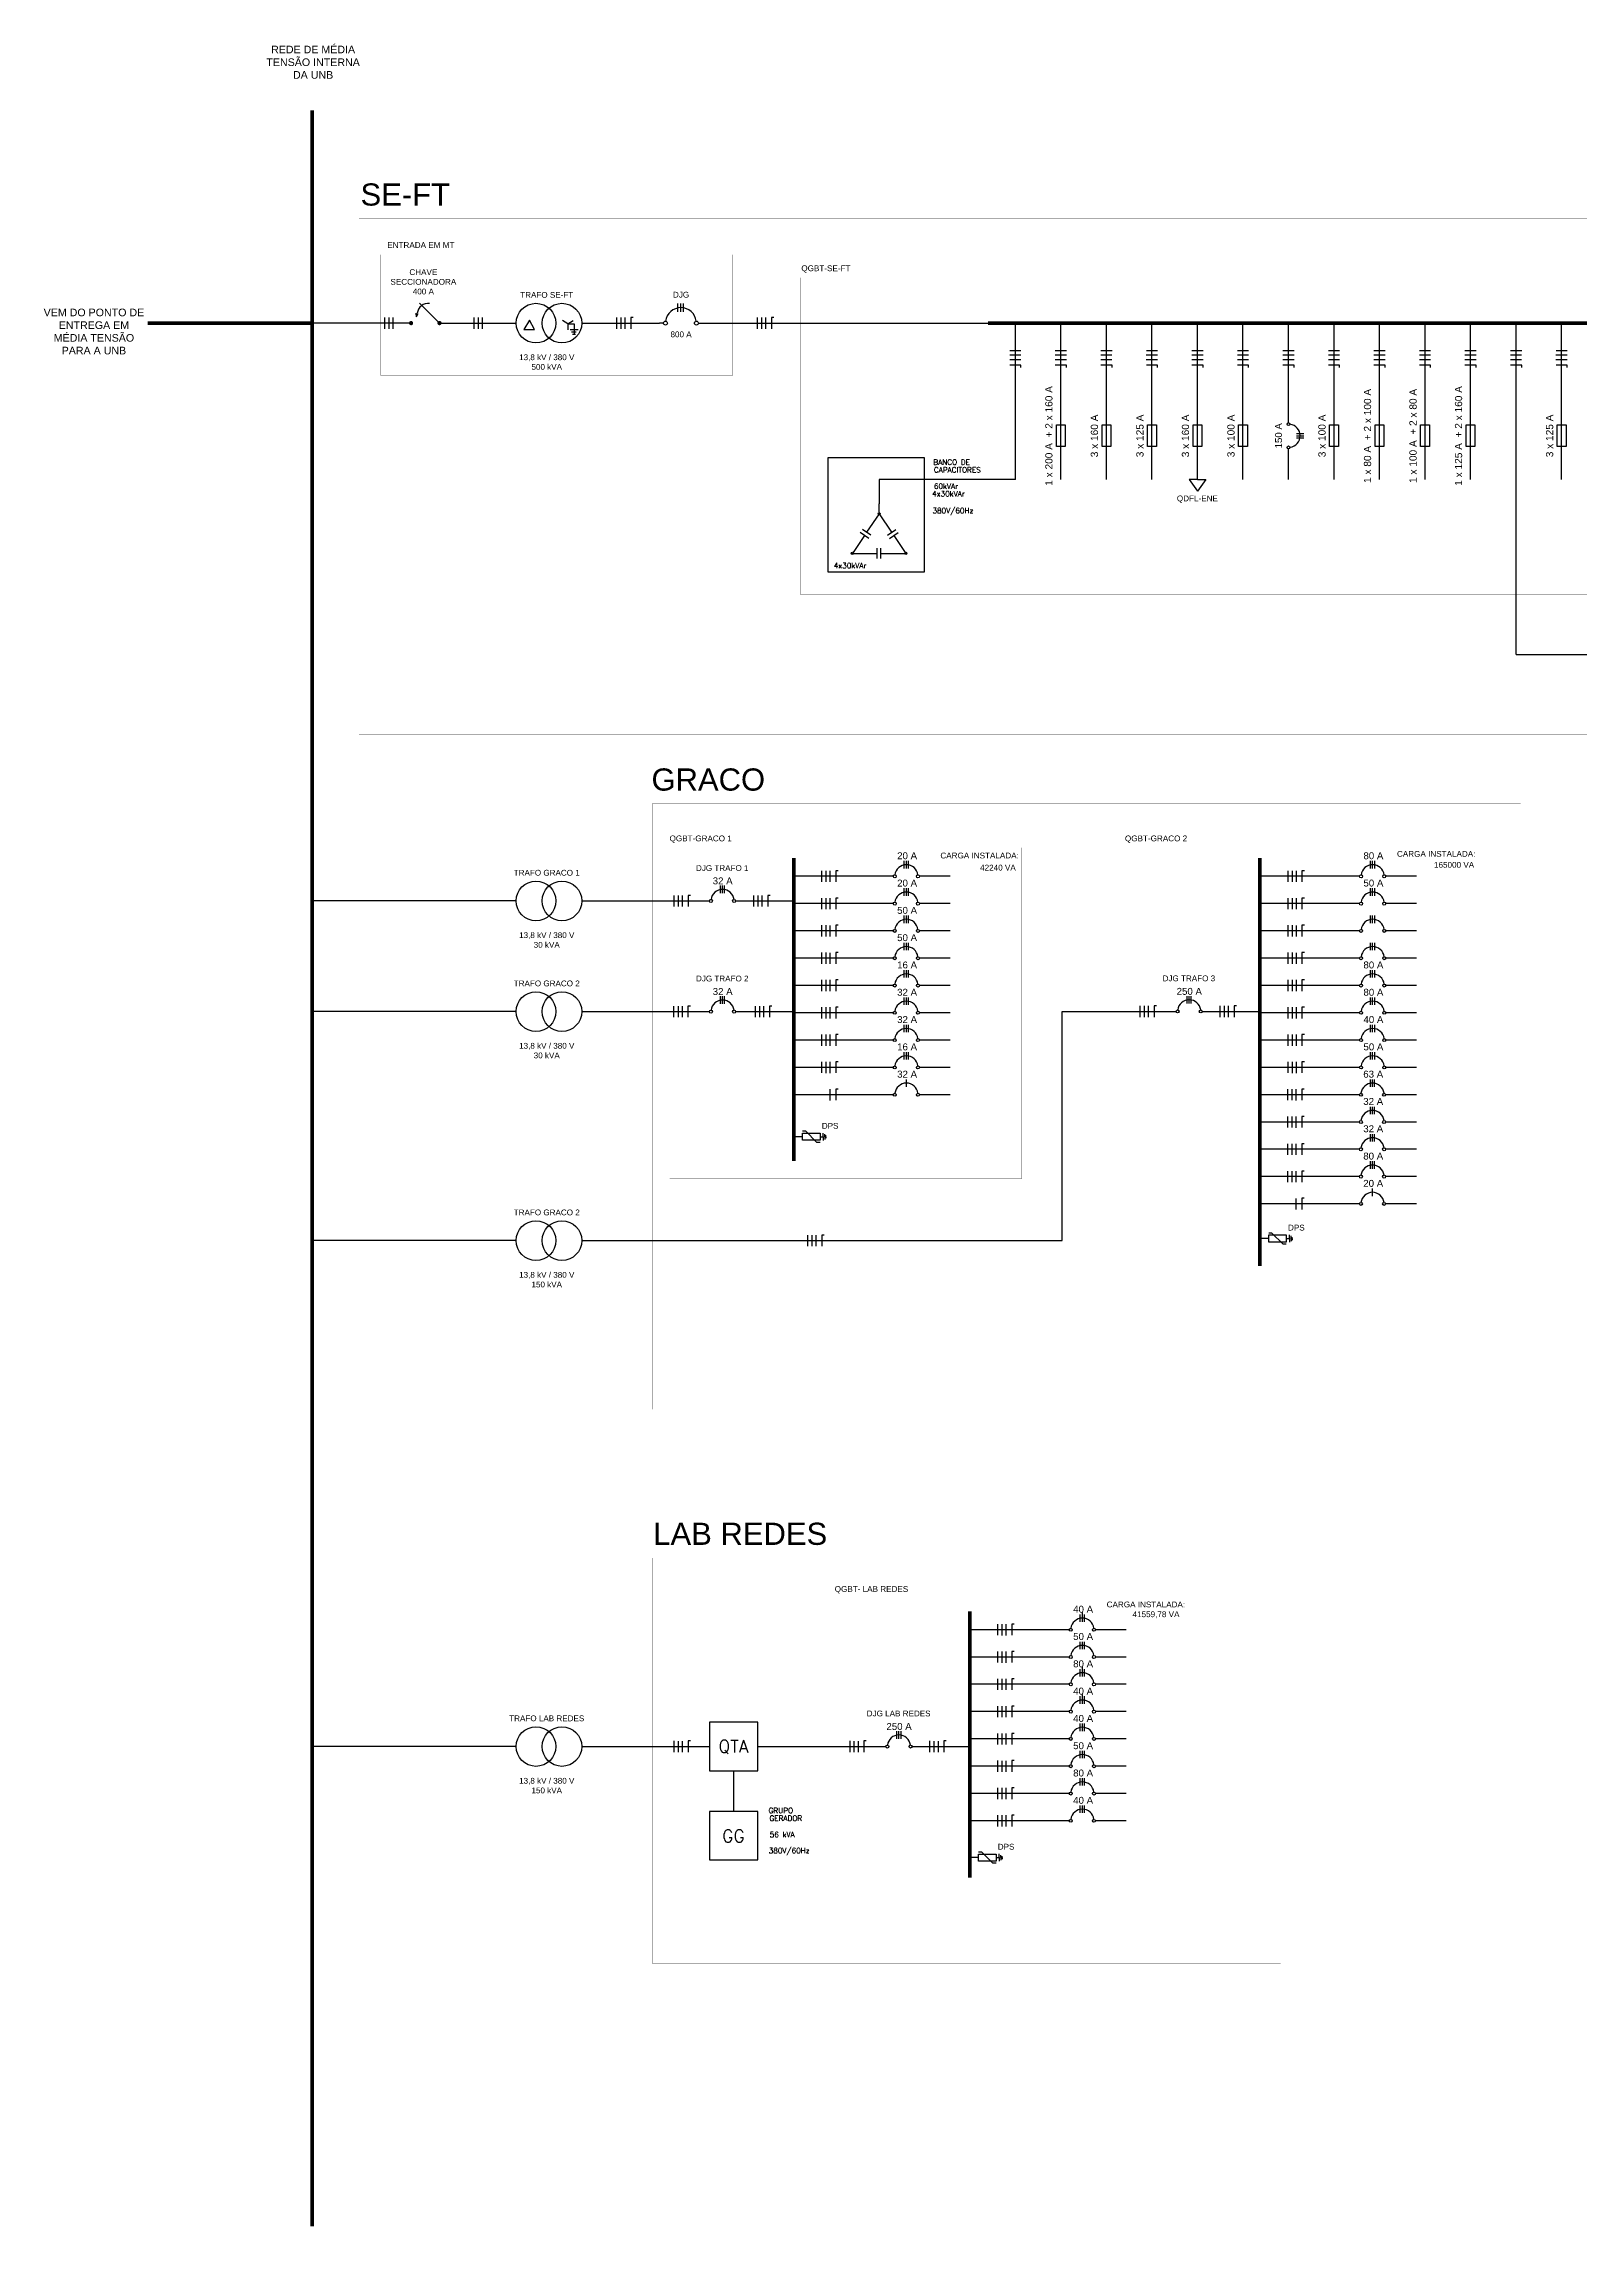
# Model space of a CAD drawing. Header units: millimetres. Extents: x 700 to 1841, y 279 to 936.
# Drawn here: x 699.8 to 1037.2, y 455.6 to 935.7 of the extents above; entities that cross this region are included whole.
import ezdxf
from ezdxf.enums import TextEntityAlignment as Align

# ---------------------------------------------------------------- set-up
doc = ezdxf.new("R2010")
doc.units = ezdxf.units.MM
doc.linetypes.add('ACAD_ISO03W100', pattern=[30, 12, -18])
for name, color, linetype in [('A-01', 1, 'Continuous'), ('A-03', 3, 'Continuous'), ('ARA_DISPOSITIVOS', 5, 'Continuous'), ('ARA_LEGENDA', 7, 'Continuous'), ('EQUIPAMENTOS', 4, 'Continuous'), ('GSP_Arq_TEXTO', 7, 'Continuous'), ('GSP_URB_TEXTO GERAL', 7, 'Continuous'), ('IE_TEXTO', 2, 'Continuous'), ('S16', 2, 'Continuous'), ('SIMBOLO', 3, 'Continuous'), ('TEXTO', 1, 'Continuous'), ('TXT', 2, 'Continuous'), ('UNIFILAR', 3, 'Continuous'), ('VAI AO CTA', 7, 'Continuous')]:
    doc.layers.add(name, color=color, linetype=linetype)
doc.layers.add('BARRAMENTO', color=1, linetype='Continuous', lineweight=30)
doc.styles.add('ARA GERAL', font='arial.ttf', dxfattribs={"height": 10.1686})
doc.styles.add('ARA_TITULO_1', font='arial.ttf', dxfattribs={"height": 4})
doc.styles.add('ARIAL', font='arial.ttf')
doc.styles.add('ROMANS', font='arial.ttf')
doc.styles.add('S16', font='SIMPLEX.SHX', dxfattribs={"height": 0.16})

# ---------------------------------------------------------------- blocks, each defined once
blk = doc.blocks.new('DISJ-TRIP')
at = {"layer": 'A-01', "color": 2}
for p, q in [((0.705, -0.746), (0.985, -0.746)), ((0.705, -0.855), (0.985, -0.855)), ((0.705, -0.947), (0.985, -0.947))]:
    blk.add_line(p, q, dxfattribs=at)
at = {"layer": 'UNIFILAR'}
for p, q in [((0.32, -0.262), (0.32, -0.13)), ((0.32, -1.447), (0.32, -1.53))]:
    blk.add_line(p, q, dxfattribs=at)
for centre in [(0.32, -0.33), (0.32, -1.38)]:
    blk.add_circle(centre, 0.0673, dxfattribs=at)
blk.add_arc((0.32, -0.855), 0.525, 277.34976, 82.65024, dxfattribs=at)
at = {"layer": 'TXT', "style": 'ROMANS', "flags": 4}
blk.add_attdef('AMPS', text='', height=0.252, dxfattribs=at).set_placement((1.068, -0.855), align=Align.MIDDLE_LEFT)
blk = doc.blocks.new('*U11')
at = {"layer": 'ARA_DISPOSITIVOS'}
blk.add_line((-25.3, 0), (25.4, 0), dxfattribs=at)
blk.add_lwpolyline([(15.4, 6.2), (15.4, -6.2), (-15.3, -6.2), (-15.3, 6.2)], close=True, dxfattribs=at)
at = {"style": 'ARA GERAL'}
blk.add_attdef('12A', text='', height=10.2, dxfattribs=at).set_placement((-0.2, 17.9), align=Align.TOP_CENTER)
blk = doc.blocks.new('DISJ TRIF')
at = {"layer": 'A-03', "color": 2}
for p, q in [((0.217, 0.418), (0.421, 0.418)), ((0.217, 0.36), (0.421, 0.36)), ((0.217, 0.302), (0.421, 0.302))]:
    blk.add_line(p, q, dxfattribs=at)
at = {"layer": 'EQUIPAMENTOS', "color": 2}
for centre in [(0, 0.679), (0, 0.041)]:
    blk.add_circle(centre, 0.0409, dxfattribs=at)
at = {"layer": 'EQUIPAMENTOS', "color": 4}
blk.add_arc((0, 0.36), 0.319, 277.34976, 82.65024, dxfattribs=at)
blk = doc.blocks.new('dps')
at = {"layer": 'ARA_DISPOSITIVOS'}
for p, q in [((9.6, -5.6), (9.6, 0)), ((9.6, -5.6), (-9.4, -24.7)), ((-9.4, -24.7), (-9.4, -30.8))]:
    blk.add_line(p, q, dxfattribs=at)
blk.add_lwpolyline([(-6.1, 0), (6.4, 0), (6.4, -30.8), (-6.1, -30.8)], close=True, dxfattribs=at)

msp = doc.modelspace()

# ---------------------------------------------------------------- hatches: boundary and pattern name
at = {"layer": 'BARRAMENTO'}
h = msp.add_hatch(color=256, dxfattribs=at)
h.dxf.hatch_style = 1
h.paths.add_polyline_path([(781.71, 875.71), (781.69, 876.51), (781.9, 876.46), (782.11, 876.41)])
at = {"layer": 'SIMBOLO'}
for points in [[(883.14, 832.4, 1), (883.61, 832.4, 1)], [(877.26, 823.69, 1), (877.74, 823.69, 1)], [(889.01, 823.69, 1), (889.49, 823.69, 1)]]:
    msp.add_hatch(color=256, dxfattribs=at).paths.add_polyline_path(points)

# ---------------------------------------------------------------- linework, layer by layer
for points in [[(953.31, 839.9), (951.47, 839.9)], [(951.47, 839.9), (953.31, 837.33)], [(953.31, 839.9), (955.14, 839.9)], [(955.14, 839.9), (953.31, 837.33)], [(928.03, 590.51), (928.03, 590.9)], [(928.03, 578.51), (928.03, 578.9)], [(928.03, 572.51), (928.03, 572.9)]]:
    msp.add_lwpolyline(points)
at = {"layer": 'A-03', "color": 2}
for p, q in [((889.36, 706.46), (889.36, 708.09)), ((991.76, 682.46), (991.76, 684.09))]:
    msp.add_line(p, q, dxfattribs=at)
at = {"layer": 'ARA_LEGENDA', "color": 2, "linetype": 'ACAD_ISO03W100', "ltscale": 0.25, "const_width": 0.0375}
for points in [[(1187.93, 783.87), (769.1, 783.87), (769.1, 897.23), (1187.93, 897.23)], [(1024.32, 635.58), (833.51, 635.58), (833.51, 768.66), (1024.32, 768.66)], [(971.6, 513.87), (833.51, 513.87), (833.51, 602.89), (971.6, 602.89)]]:
    msp.add_lwpolyline(points, close=True, dxfattribs=at)
at = {"layer": 'ARA_LEGENDA', "color": 7, "linetype": 'ACAD_ISO03W100', "ltscale": 0.25, "const_width": 0.0375}
for points in [[(851.23, 862.87), (773.83, 862.87), (773.83, 889.35), (851.23, 889.35)], [(1073.06, 814.74), (866.04, 814.74), (866.04, 884.3), (1073.06, 884.3)], [(914.74, 686.3), (837.34, 686.3), (837.34, 759.02), (914.74, 759.02)], [(1014.78, 661.95), (937.38, 661.95), (937.38, 759.02), (1014.78, 759.02)], [(951.02, 527), (873.61, 527), (873.61, 594.05), (951.02, 594.05)]]:
    msp.add_lwpolyline(points, close=True, dxfattribs=at)
at = {"layer": 'BARRAMENTO'}
for p, q in [((786.79, 874.3), (782.37, 878.72)), ((781.71, 875.71), (781.69, 876.51)), ((781.71, 875.71), (782.11, 876.41)), ((913.31, 839.9), (913.31, 874.3)), ((923.31, 839.9), (923.31, 874.3)), ((933.31, 839.9), (933.31, 874.3)), ((943.31, 839.9), (943.31, 874.3)), ((953.31, 839.9), (953.31, 874.3)), ((963.31, 839.9), (963.31, 874.3)), ((973.31, 852.42), (973.31, 874.3)), ((983.31, 839.9), (983.31, 874.3)), ((993.31, 839.9), (993.31, 874.3)), ((1003.31, 839.9), (1003.31, 874.3)), ((1013.31, 839.9), (1013.31, 874.3)), ((1023.31, 801.49), (1023.31, 874.3)), ((1033.31, 839.9), (1033.31, 874.3)), ((973.31, 839.9), (973.31, 846.66)), ((886.48, 752.72), (864.6, 752.72)), ((899, 752.72), (892.24, 752.72)), ((988.91, 752.72), (967.03, 752.72)), ((1001.43, 752.72), (994.67, 752.72)), ((886.48, 746.72), (864.6, 746.72)), ((899, 746.72), (892.24, 746.72)), ((988.91, 746.72), (967.03, 746.72)), ((1001.43, 746.72), (994.67, 746.72)), ((886.48, 740.72), (864.6, 740.72)), ((899, 740.72), (892.24, 740.72)), ((988.91, 740.72), (967.03, 740.72)), ((1001.43, 740.72), (994.67, 740.72)), ((886.48, 734.72), (864.6, 734.72)), ((899, 734.72), (892.24, 734.72)), ((988.91, 734.72), (967.03, 734.72)), ((1001.43, 734.72), (994.67, 734.72)), ((886.48, 728.72), (864.6, 728.72)), ((899, 728.72), (892.24, 728.72)), ((988.91, 728.72), (967.03, 728.72)), ((1001.43, 728.72), (994.67, 728.72)), ((886.48, 722.72), (864.6, 722.72)), ((899, 722.72), (892.24, 722.72)), ((988.91, 722.72), (967.03, 722.72)), ((1001.43, 722.72), (994.67, 722.72)), ((886.48, 716.72), (864.6, 716.72)), ((899, 716.72), (892.24, 716.72)), ((988.91, 716.72), (967.03, 716.72)), ((1001.43, 716.72), (994.67, 716.72)), ((886.48, 710.72), (864.6, 710.72)), ((899, 710.72), (892.24, 710.72)), ((988.91, 710.72), (967.03, 710.72)), ((1001.43, 710.72), (994.67, 710.72)), ((886.48, 704.72), (864.6, 704.72)), ((899, 704.72), (892.24, 704.72)), ((988.88, 704.72), (967, 704.72)), ((1001.4, 704.72), (994.64, 704.72)), ((988.88, 698.72), (967, 698.72)), ((1001.4, 698.72), (994.64, 698.72)), ((988.88, 692.72), (967, 692.72)), ((1001.4, 692.72), (994.64, 692.72)), ((988.88, 686.72), (967, 686.72)), ((1001.4, 686.72), (994.64, 686.72)), ((988.88, 680.72), (967, 680.72)), ((1001.4, 680.72), (994.64, 680.72)), ((925.15, 587.14), (903.27, 587.14)), ((937.67, 587.14), (930.9, 587.14)), ((925.15, 581.14), (903.27, 581.14)), ((937.67, 581.14), (930.9, 581.14)), ((925.15, 575.14), (903.27, 575.14)), ((937.67, 575.14), (930.9, 575.14)), ((925.15, 569.14), (903.27, 569.14)), ((937.67, 569.14), (930.9, 569.14)), ((925.15, 563.14), (903.27, 563.14)), ((937.67, 563.14), (930.9, 563.14)), ((925.15, 557.14), (903.27, 557.14)), ((937.67, 557.14), (930.9, 557.14)), ((925.15, 551.14), (903.27, 551.14)), ((937.67, 551.14), (930.9, 551.14)), ((925.15, 545.14), (903.27, 545.14)), ((937.67, 545.14), (930.9, 545.14))]:
    msp.add_line(p, q, dxfattribs=at)
at = {"layer": 'BARRAMENTO', "color": 3, "ltscale": 200}
for p, q in [((871.11, 695.48), (871.11, 696.29)), ((870.39, 695.48), (871.11, 695.48)), ((871.11, 695.48), (871.11, 694.68)), ((871.43, 695.48), (871.43, 696.06)), ((871.43, 695.48), (871.43, 694.9)), ((871.7, 695.48), (871.7, 695.8)), ((871.7, 695.48), (871.7, 695.16)), ((972.83, 673.11), (973.55, 673.11)), ((973.55, 673.11), (973.55, 673.91)), ((973.55, 673.11), (973.55, 672.3)), ((973.86, 673.11), (973.86, 673.69)), ((973.86, 673.11), (973.86, 672.53)), ((974.14, 673.11), (974.14, 673.43)), ((974.14, 673.11), (974.14, 672.79)), ((909.78, 537.05), (909.78, 537.86)), ((909.06, 537.05), (909.78, 537.05)), ((909.78, 537.05), (909.78, 536.25)), ((910.09, 537.05), (910.09, 537.63)), ((910.09, 537.05), (910.09, 536.47)), ((910.37, 537.05), (910.37, 537.37)), ((910.37, 537.05), (910.37, 536.73))]:
    msp.add_line(p, q, dxfattribs=at)
at = {"layer": 'BARRAMENTO', "color": 1, "ltscale": 200}
for p, q in [((866.55, 695.48), (864.6, 695.48)), ((968.98, 673.11), (967.03, 673.11)), ((905.21, 537.05), (903.27, 537.05))]:
    msp.add_line(p, q, dxfattribs=at)
at = {"layer": 'BARRAMENTO', "lineweight": 40, "const_width": 0.8}
for points in [[(758.82, 455.99), (758.82, 921.09)], [(722.64, 874.3), (758.82, 874.3)], [(907.27, 874.3), (1069.86, 874.3)], [(864.6, 690.16), (864.6, 756.73)], [(967.03, 667.05), (967.03, 756.77)], [(903.27, 532.68), (903.27, 591.18)]]:
    msp.add_lwpolyline(points, dxfattribs=at)
at = {"layer": 'BARRAMENTO'}
for points in [[(780.77, 874.3), (758.82, 874.3)], [(786.56, 874.3), (803.64, 874.3)], [(818.05, 874.3), (835.14, 874.3)], [(844.21, 874.3), (907.27, 874.3)], [(913.31, 839.9), (883.38, 839.9)], [(883.38, 839.9), (883.38, 834.6)], [(1023.31, 801.49), (1113.04, 801.49)], [(803.64, 747.3), (758.82, 747.3)], [(818.05, 747.3), (846.1, 747.3)], [(851.85, 747.3), (864.6, 747.3)], [(803.64, 722.98), (758.82, 722.98)], [(818.05, 722.98), (846.1, 722.98)], [(851.85, 722.98), (864.6, 722.98)], [(923.62, 672.65), (923.62, 723.02), (948.61, 723.02)], [(954.37, 723.02), (967.03, 723.02)], [(803.64, 672.65), (758.82, 672.65)], [(818.05, 672.65), (923.62, 672.65)], [(803.64, 561.46), (758.82, 561.46)], [(818.05, 561.46), (846.1, 561.46)], [(856.7, 561.46), (884.84, 561.46)], [(890.6, 561.46), (903.27, 561.46)], [(851.4, 556.12), (851.4, 547.22)]]:
    msp.add_lwpolyline(points, dxfattribs=at)
at = {"layer": 'EQUIPAMENTOS', "color": 4}
for points in [[(893.31, 844.71), (872.1, 844.71), (872.1, 819.62), (893.31, 819.62)], [(856.7, 566.79), (846.1, 566.79), (846.1, 556.12), (856.7, 556.12)], [(856.7, 547.22), (846.1, 547.22), (846.1, 536.55), (856.7, 536.55)]]:
    msp.add_lwpolyline(points, close=True, dxfattribs=at)
at = {"layer": 'EQUIPAMENTOS', "color": 2}
for centre in [(886.81, 704.72), (891.91, 704.72), (989.21, 680.72), (994.31, 680.72)]:
    msp.add_circle(centre, 0.327, dxfattribs=at)
at = {"layer": 'EQUIPAMENTOS', "color": 4}
for centre in [(889.36, 704.72), (991.76, 680.72)]:
    msp.add_arc(centre, 2.55, 7.3498, 172.6502, dxfattribs=at)
at = {"layer": 'GSP_URB_TEXTO GERAL', "color": 1}
for p, q in [((814.98, 874.16), (813.79, 874.85)), ((814.98, 874.16), (816.16, 874.85)), ((814.98, 874.16), (814.98, 872.8)), ((814.98, 874.16), (816.41, 874.16)), ((816.41, 874.16), (816.4, 871.85)), ((815.51, 872.92), (817.29, 872.91)), ((815.82, 872.37), (816.85, 872.36)), ((816.02, 871.84), (816.68, 871.84))]:
    msp.add_line(p, q, dxfattribs=at)
msp.add_lwpolyline([(805.31, 872.92), (807.68, 872.88), (806.53, 874.95), (805.31, 872.92)], dxfattribs=at)
for centre in [(807.99, 874.3), (813.7, 874.3), (807.99, 747.3), (813.7, 747.3), (807.99, 722.98), (813.7, 722.98), (807.99, 672.65), (813.7, 672.65), (807.99, 561.46), (813.7, 561.46)]:
    msp.add_circle(centre, 4.35, dxfattribs=at)
at = {"layer": 'IE_TEXTO', "color": 1, "const_width": 0.465}
for points in [[(780.54, 874.53, 1), (780.54, 874.07, 1)], [(786.79, 874.53, 1), (786.79, 874.07, 1)]]:
    msp.add_lwpolyline(points, format="xyb", close=True, dxfattribs=at)
at = {"layer": 'SIMBOLO'}
for p, q in [((883.38, 832.4), (880.63, 828.33)), ((883.38, 832.64), (883.38, 834.6)), ((883.38, 832.4), (886.12, 828.33)), ((880.16, 827.63), (877.5, 823.69)), ((886.59, 827.63), (889.25, 823.69)), ((877.5, 823.69), (882.93, 823.69)), ((883.77, 823.69), (889.25, 823.69))]:
    msp.add_line(p, q, dxfattribs=at)
for centre in [(883.38, 832.4), (877.5, 823.69), (889.25, 823.69)]:
    msp.add_circle(centre, 0.239, dxfattribs=at)
at = {"layer": 'TEXTO'}
msp.add_arc((784.37, 876.15), 2.49, 84.0734, 172.8043, dxfattribs=at)
at = {"layer": 'UNIFILAR', "color": 5}
for p, q in [((881.1, 827), (879.23, 828.26)), ((881.57, 827.7), (879.7, 828.96)), ((885.18, 827.7), (887.06, 828.96)), ((885.65, 827), (887.53, 828.26)), ((882.93, 822.56), (882.93, 824.82)), ((883.77, 822.56), (883.77, 824.82))]:
    msp.add_line(p, q, dxfattribs=at)
at = {"layer": 'VAI AO CTA', "color": 1}
for p, q in [((774.69, 875.53), (774.69, 873.07)), ((775.64, 875.52), (775.64, 873.06)), ((776.6, 873.06), (776.6, 875.52)), ((794.36, 875.53), (794.36, 873.07)), ((795.32, 875.52), (795.32, 873.06)), ((796.27, 873.06), (796.27, 875.52)), ((825.65, 875.53), (825.65, 873.07)), ((826.61, 875.52), (826.61, 873.06)), ((827.57, 873.06), (827.57, 875.52)), ((856.58, 875.53), (856.58, 873.07)), ((857.54, 875.52), (857.54, 873.06)), ((858.5, 873.06), (858.5, 875.52)), ((914.53, 867.25), (912.07, 867.25)), ((912.07, 866.29), (914.53, 866.29)), ((914.54, 868.2), (912.08, 868.2)), ((924.53, 867.25), (922.07, 867.25)), ((922.07, 866.29), (924.53, 866.29)), ((924.54, 868.2), (922.08, 868.2)), ((934.53, 867.25), (932.07, 867.25)), ((932.07, 866.29), (934.53, 866.29)), ((934.54, 868.2), (932.08, 868.2)), ((944.53, 867.25), (942.07, 867.25)), ((942.07, 866.29), (944.53, 866.29)), ((944.54, 868.2), (942.08, 868.2)), ((954.53, 867.25), (952.07, 867.25)), ((952.07, 866.29), (954.53, 866.29)), ((954.54, 868.2), (952.08, 868.2)), ((964.53, 867.25), (962.07, 867.25)), ((962.07, 866.29), (964.53, 866.29)), ((964.54, 868.2), (962.08, 868.2)), ((974.53, 867.25), (972.07, 867.25)), ((972.07, 866.29), (974.53, 866.29)), ((974.54, 868.2), (972.08, 868.2)), ((984.53, 867.25), (982.07, 867.25)), ((982.07, 866.29), (984.53, 866.29)), ((984.54, 868.2), (982.08, 868.2)), ((994.53, 867.25), (992.07, 867.25)), ((992.07, 866.29), (994.53, 866.29)), ((994.54, 868.2), (992.08, 868.2)), ((1004.53, 867.25), (1002.07, 867.25)), ((1002.07, 866.29), (1004.53, 866.29)), ((1004.54, 868.2), (1002.08, 868.2)), ((1014.53, 867.25), (1012.07, 867.25)), ((1012.07, 866.29), (1014.53, 866.29)), ((1014.54, 868.2), (1012.08, 868.2)), ((1024.53, 867.25), (1022.07, 867.25)), ((1022.07, 866.29), (1024.53, 866.29)), ((1024.54, 868.2), (1022.08, 868.2)), ((1034.53, 867.25), (1032.07, 867.25)), ((1032.07, 866.29), (1034.53, 866.29)), ((1034.54, 868.2), (1032.08, 868.2)), ((870.7, 753.95), (870.7, 751.5)), ((871.65, 753.95), (871.65, 751.49)), ((872.61, 751.48), (872.61, 753.94)), ((973.13, 753.95), (973.13, 751.5)), ((974.09, 753.95), (974.09, 751.49)), ((975.04, 751.48), (975.04, 753.94)), ((838.29, 748.53), (838.29, 746.07)), ((839.25, 748.52), (839.25, 746.06)), ((840.21, 746.06), (840.21, 748.52)), ((855.8, 748.53), (855.8, 746.07)), ((856.75, 748.52), (856.75, 746.06)), ((857.71, 746.06), (857.71, 748.52)), ((870.7, 747.95), (870.7, 745.5)), ((871.65, 747.95), (871.65, 745.49)), ((872.61, 745.48), (872.61, 747.94)), ((973.13, 747.95), (973.13, 745.5)), ((974.09, 747.95), (974.09, 745.49)), ((975.04, 745.48), (975.04, 747.94)), ((870.7, 741.95), (870.7, 739.5)), ((871.65, 741.95), (871.65, 739.49)), ((872.61, 739.48), (872.61, 741.94)), ((973.13, 741.95), (973.13, 739.5)), ((974.09, 741.95), (974.09, 739.49)), ((975.04, 739.48), (975.04, 741.94)), ((870.7, 735.95), (870.7, 733.5)), ((871.65, 735.95), (871.65, 733.49)), ((872.61, 733.48), (872.61, 735.94)), ((973.13, 735.95), (973.13, 733.5)), ((974.09, 735.95), (974.09, 733.49)), ((975.04, 733.48), (975.04, 735.94)), ((870.7, 729.95), (870.7, 727.5)), ((871.65, 729.95), (871.65, 727.49)), ((872.61, 727.48), (872.61, 729.94)), ((973.13, 729.95), (973.13, 727.5)), ((974.09, 729.95), (974.09, 727.49)), ((975.04, 727.48), (975.04, 729.94)), ((838.23, 724.21), (838.23, 721.75)), ((839.19, 724.21), (839.19, 721.75)), ((840.14, 721.74), (840.14, 724.2)), ((856.16, 724.21), (856.16, 721.75)), ((857.11, 724.21), (857.11, 721.75)), ((858.07, 721.74), (858.07, 724.2)), ((870.7, 723.95), (870.7, 721.5)), ((871.65, 723.95), (871.65, 721.49)), ((872.61, 721.48), (872.61, 723.94)), ((940.66, 724.24), (940.66, 721.79)), ((941.62, 724.24), (941.62, 721.78)), ((942.58, 721.77), (942.58, 724.23)), ((958.23, 724.24), (958.23, 721.79)), ((959.19, 724.24), (959.19, 721.78)), ((960.15, 721.77), (960.15, 724.23)), ((973.13, 723.95), (973.13, 721.5)), ((974.09, 723.95), (974.09, 721.49)), ((975.04, 721.48), (975.04, 723.94)), ((870.7, 717.95), (870.7, 715.5)), ((871.65, 717.95), (871.65, 715.49)), ((872.61, 715.48), (872.61, 717.94)), ((973.13, 717.95), (973.13, 715.5)), ((974.09, 717.95), (974.09, 715.49)), ((975.04, 715.48), (975.04, 717.94)), ((870.7, 711.95), (870.7, 709.5)), ((871.65, 711.95), (871.65, 709.49)), ((872.61, 709.48), (872.61, 711.94)), ((973.13, 711.95), (973.13, 709.5)), ((974.09, 711.95), (974.09, 709.49)), ((975.04, 709.48), (975.04, 711.94)), ((872.61, 703.48), (872.61, 705.94)), ((973.1, 705.95), (973.1, 703.5)), ((974.06, 705.95), (974.06, 703.49)), ((975.01, 703.48), (975.01, 705.94)), ((973.1, 699.95), (973.1, 697.5)), ((974.06, 699.95), (974.06, 697.49)), ((975.01, 697.48), (975.01, 699.94)), ((973.1, 693.95), (973.1, 691.5)), ((974.06, 693.95), (974.06, 691.49)), ((975.01, 691.48), (975.01, 693.94)), ((973.1, 687.95), (973.1, 685.5)), ((974.06, 687.95), (974.06, 685.49)), ((975.01, 685.48), (975.01, 687.94)), ((975.01, 679.48), (975.01, 681.94)), ((867.64, 673.88), (867.64, 671.42)), ((868.6, 673.87), (868.6, 671.41)), ((869.56, 671.41), (869.56, 673.87)), ((909.36, 588.37), (909.36, 585.91)), ((910.32, 588.36), (910.32, 585.9)), ((911.28, 585.9), (911.28, 588.36)), ((909.36, 582.37), (909.36, 579.91)), ((910.32, 582.36), (910.32, 579.9)), ((911.28, 579.9), (911.28, 582.36)), ((909.36, 576.37), (909.36, 573.91)), ((910.32, 576.36), (910.32, 573.9)), ((911.28, 573.9), (911.28, 576.36)), ((909.36, 570.37), (909.36, 567.91)), ((910.32, 570.36), (910.32, 567.9)), ((911.28, 567.9), (911.28, 570.36)), ((838.29, 562.69), (838.29, 560.23)), ((839.25, 562.68), (839.25, 560.22)), ((840.21, 560.22), (840.21, 562.68)), ((876.9, 562.69), (876.9, 560.23)), ((877.85, 562.68), (877.85, 560.22)), ((878.81, 560.22), (878.81, 562.68)), ((894.47, 562.69), (894.47, 560.23)), ((895.42, 562.68), (895.42, 560.22)), ((896.38, 560.22), (896.38, 562.68)), ((909.36, 564.37), (909.36, 561.91)), ((910.32, 564.36), (910.32, 561.9)), ((911.28, 561.9), (911.28, 564.36)), ((909.36, 558.37), (909.36, 555.91)), ((910.32, 558.36), (910.32, 555.9)), ((911.28, 555.9), (911.28, 558.36)), ((909.36, 552.37), (909.36, 549.91)), ((910.32, 552.36), (910.32, 549.9)), ((911.28, 549.9), (911.28, 552.36)), ((909.36, 546.37), (909.36, 543.91)), ((910.32, 546.36), (910.32, 543.9)), ((911.28, 543.9), (911.28, 546.36))]:
    msp.add_line(p, q, dxfattribs=at)
at = {"layer": 'VAI AO CTA', "color": 4, "linetype": 'ACAD_ISO03W100'}
for p, q in [((829.32, 875.53), (828.79, 875.53)), ((860.25, 875.53), (859.72, 875.53)), ((914.54, 864.54), (914.54, 865.06)), ((924.54, 864.54), (924.54, 865.06)), ((934.54, 864.54), (934.54, 865.06)), ((944.54, 864.54), (944.54, 865.06)), ((954.54, 864.54), (954.54, 865.06)), ((964.54, 864.54), (964.54, 865.06)), ((974.54, 864.54), (974.54, 865.06)), ((984.54, 864.54), (984.54, 865.06)), ((994.54, 864.54), (994.54, 865.06)), ((1004.54, 864.54), (1004.54, 865.06)), ((1014.54, 864.54), (1014.54, 865.06)), ((1024.54, 864.54), (1024.54, 865.06)), ((1034.54, 864.54), (1034.54, 865.06)), ((874.36, 753.95), (873.84, 753.95)), ((976.8, 753.95), (976.27, 753.95)), ((841.96, 748.53), (841.43, 748.53)), ((859.46, 748.53), (858.94, 748.53)), ((874.36, 747.95), (873.84, 747.95)), ((976.8, 747.95), (976.27, 747.95)), ((874.36, 741.95), (873.84, 741.95)), ((976.8, 741.95), (976.27, 741.95)), ((874.36, 735.95), (873.84, 735.95)), ((976.8, 735.95), (976.27, 735.95)), ((874.36, 729.95), (873.84, 729.95)), ((976.8, 729.95), (976.27, 729.95)), ((841.9, 724.21), (841.37, 724.21)), ((859.82, 724.21), (859.3, 724.21)), ((874.36, 723.95), (873.84, 723.95)), ((944.33, 724.24), (943.8, 724.24)), ((961.9, 724.24), (961.37, 724.24)), ((976.8, 723.95), (976.27, 723.95)), ((874.36, 717.95), (873.84, 717.95)), ((976.8, 717.95), (976.27, 717.95)), ((874.36, 711.95), (873.84, 711.95)), ((976.8, 711.95), (976.27, 711.95)), ((874.36, 705.95), (873.84, 705.95)), ((976.76, 705.95), (976.24, 705.95)), ((976.76, 699.95), (976.24, 699.95)), ((976.76, 693.95), (976.24, 693.95)), ((976.76, 687.95), (976.24, 687.95)), ((976.76, 681.95), (976.24, 681.95)), ((871.31, 673.88), (870.78, 673.88)), ((913.03, 588.37), (912.5, 588.37)), ((913.03, 582.37), (912.5, 582.37)), ((913.03, 576.37), (912.5, 576.37)), ((913.03, 570.37), (912.5, 570.37)), ((841.96, 562.69), (841.43, 562.69)), ((880.56, 562.69), (880.04, 562.69)), ((898.13, 562.69), (897.61, 562.69)), ((913.03, 564.37), (912.5, 564.37)), ((913.03, 558.37), (912.5, 558.37)), ((913.03, 552.37), (912.5, 552.37)), ((913.03, 546.37), (912.5, 546.37))]:
    msp.add_line(p, q, dxfattribs=at)
at = {"layer": 'VAI AO CTA', "color": 4}
for p, q in [((828.79, 875.53), (828.79, 873.07)), ((859.72, 875.53), (859.72, 873.07)), ((914.54, 865.06), (912.08, 865.06)), ((924.54, 865.06), (922.08, 865.06)), ((934.54, 865.06), (932.08, 865.06)), ((944.54, 865.06), (942.08, 865.06)), ((954.54, 865.06), (952.08, 865.06)), ((964.54, 865.06), (962.08, 865.06)), ((974.54, 865.06), (972.08, 865.06)), ((984.54, 865.06), (982.08, 865.06)), ((994.54, 865.06), (992.08, 865.06)), ((1004.54, 865.06), (1002.08, 865.06)), ((1014.54, 865.06), (1012.08, 865.06)), ((1024.54, 865.06), (1022.08, 865.06)), ((1034.54, 865.06), (1032.08, 865.06)), ((873.84, 753.95), (873.84, 751.5)), ((976.27, 753.95), (976.27, 751.5)), ((841.43, 748.53), (841.43, 746.07)), ((858.94, 748.53), (858.94, 746.07)), ((873.84, 747.95), (873.84, 745.5)), ((976.27, 747.95), (976.27, 745.5)), ((873.84, 741.95), (873.84, 739.5)), ((976.27, 741.95), (976.27, 739.5)), ((873.84, 735.95), (873.84, 733.5)), ((976.27, 735.95), (976.27, 733.5)), ((873.84, 729.95), (873.84, 727.5)), ((976.27, 729.95), (976.27, 727.5)), ((841.37, 724.21), (841.37, 721.75)), ((859.3, 724.21), (859.3, 721.75)), ((873.84, 723.95), (873.84, 721.5)), ((943.8, 724.24), (943.8, 721.79)), ((961.37, 724.24), (961.37, 721.79)), ((976.27, 723.95), (976.27, 721.5)), ((873.84, 717.95), (873.84, 715.5)), ((976.27, 717.95), (976.27, 715.5)), ((873.84, 711.95), (873.84, 709.5)), ((976.27, 711.95), (976.27, 709.5)), ((873.84, 705.95), (873.84, 703.5)), ((976.24, 705.95), (976.24, 703.5)), ((976.24, 699.95), (976.24, 697.5)), ((976.24, 693.95), (976.24, 691.5)), ((976.24, 687.95), (976.24, 685.5)), ((976.24, 681.95), (976.24, 679.5)), ((870.78, 673.88), (870.78, 671.42)), ((912.5, 588.37), (912.5, 585.91)), ((912.5, 582.37), (912.5, 579.91)), ((912.5, 576.37), (912.5, 573.91)), ((912.5, 570.37), (912.5, 567.91)), ((841.43, 562.69), (841.43, 560.23)), ((880.04, 562.69), (880.04, 560.23)), ((897.61, 562.69), (897.61, 560.23)), ((912.5, 564.37), (912.5, 561.91)), ((912.5, 558.37), (912.5, 555.91)), ((912.5, 552.37), (912.5, 549.91)), ((912.5, 546.37), (912.5, 543.91))]:
    msp.add_line(p, q, dxfattribs=at)

# ---------------------------------------------------------------- block references
at = {"layer": 'ARA_LEGENDA'}
ref = msp.add_blockref('*U11', (923.31, 849.54), dxfattribs=dict(at, xscale=0.156327276839294, yscale=0.156327276839294, zscale=0.156327276839294, rotation=89.99999999999999))
ref.add_attrib('12A', '1 x 200 A  + 2 x 160 A', dxfattribs={"layer": '0', "height": 1.5896, "rotation": 90, "style": 'ARA GERAL'}).set_placement((919.87, 849.51), align=Align.TOP_CENTER)
ref = msp.add_blockref('*U11', (993.31, 849.54), dxfattribs=dict(at, xscale=0.156327276839294, yscale=0.156327276839294, zscale=0.156327276839294, rotation=89.99999999999999))
ref.add_attrib('12A', '1 x 80 A  + 2 x 100 A', dxfattribs={"layer": '0', "height": 1.5896, "rotation": 90, "style": 'ARA GERAL'}).set_placement((989.87, 849.51), align=Align.TOP_CENTER)
ref = msp.add_blockref('*U11', (1003.31, 849.54), dxfattribs=dict(at, xscale=0.156327276839294, yscale=0.156327276839294, zscale=0.156327276839294, rotation=89.99999999999999))
ref.add_attrib('12A', '1 x 100 A  + 2 x 80 A', dxfattribs={"layer": '0', "height": 1.5896, "rotation": 90, "style": 'ARA GERAL'}).set_placement((999.87, 849.51), align=Align.TOP_CENTER)
ref = msp.add_blockref('*U11', (1013.31, 849.54), dxfattribs=dict(at, xscale=0.156327276839294, yscale=0.156327276839294, zscale=0.156327276839294, rotation=89.99999999999999))
ref.add_attrib('12A', '1 x 125 A  + 2 x 160 A', dxfattribs={"layer": '0', "height": 1.5896, "rotation": 90, "style": 'ARA GERAL'}).set_placement((1009.87, 849.51), align=Align.TOP_CENTER)
ref = msp.add_blockref('*U11', (933.31, 849.54), dxfattribs=dict(at, xscale=0.156327276839294, yscale=0.156327276839294, zscale=0.156327276839294, rotation=89.99999999999999))
ref.add_attrib('12A', '3 x 160 A', dxfattribs={"layer": '0', "height": 1.59, "rotation": 90, "style": 'ARA GERAL'}).set_placement((929.87, 849.51), align=Align.TOP_CENTER)
ref = msp.add_blockref('*U11', (943.31, 849.54), dxfattribs=dict(at, xscale=0.156327276839294, yscale=0.156327276839294, zscale=0.156327276839294, rotation=89.99999999999999))
ref.add_attrib('12A', '3 x 125 A', dxfattribs={"layer": '0', "height": 1.59, "rotation": 90, "style": 'ARA GERAL'}).set_placement((939.87, 849.51), align=Align.TOP_CENTER)
ref = msp.add_blockref('*U11', (953.31, 849.54), dxfattribs=dict(at, xscale=0.156327276839294, yscale=0.156327276839294, zscale=0.156327276839294, rotation=89.99999999999999))
ref.add_attrib('12A', '3 x 160 A', dxfattribs={"layer": '0', "height": 1.59, "rotation": 90, "style": 'ARA GERAL'}).set_placement((949.87, 849.51), align=Align.TOP_CENTER)
ref = msp.add_blockref('*U11', (963.31, 849.54), dxfattribs=dict(at, xscale=0.156327276839294, yscale=0.156327276839294, zscale=0.156327276839294, rotation=89.99999999999999))
ref.add_attrib('12A', '3 x 100 A', dxfattribs={"layer": '0', "height": 1.59, "rotation": 90, "style": 'ARA GERAL'}).set_placement((959.87, 849.51), align=Align.TOP_CENTER)
ref = msp.add_blockref('*U11', (983.31, 849.54), dxfattribs=dict(at, xscale=0.156327276839294, yscale=0.156327276839294, zscale=0.156327276839294, rotation=89.99999999999999))
ref.add_attrib('12A', '3 x 100 A', dxfattribs={"layer": '0', "height": 1.59, "rotation": 90, "style": 'ARA GERAL'}).set_placement((979.87, 849.51), align=Align.TOP_CENTER)
ref = msp.add_blockref('*U11', (1033.31, 849.54), dxfattribs=dict(at, xscale=0.156327276839294, yscale=0.156327276839294, zscale=0.156327276839294, rotation=89.99999999999999))
ref.add_attrib('12A', '3 x 125 A', dxfattribs={"layer": '0', "height": 1.59, "rotation": 90, "style": 'ARA GERAL'}).set_placement((1029.87, 849.51), align=Align.TOP_CENTER)
at = {"layer": 'GSP_URB_TEXTO GERAL', "color": 3, "xscale": 0.1250618214714352, "yscale": 0.1250618214714352, "zscale": 0.1250618214714352, "rotation": 89.99999999999999}
for p in [(866.55, 695.48), (968.98, 673.11), (905.21, 537.05)]:
    msp.add_blockref('dps', p, dxfattribs=at)
at = {"layer": 'UNIFILAR', "xscale": 6.479999999838, "yscale": 6.479999999838, "zscale": 6.479999999838, "rotation": 90}
msp.add_blockref('DISJ-TRIP', (834.29, 872.22), dxfattribs=at)
at = {"layer": 'UNIFILAR', "color": 0, "xscale": 8, "yscale": 8, "zscale": 8}
msp.add_blockref('DISJ TRIF', (973.31, 846.66), dxfattribs=at)
at = {"layer": 'UNIFILAR', "color": 0, "xscale": 8, "yscale": 8, "zscale": 8, "rotation": 90}
for p in [(892.24, 752.72), (994.67, 752.72), (851.85, 747.3), (892.24, 746.72), (994.67, 746.72), (892.24, 740.72), (994.67, 740.72), (892.24, 734.72), (994.67, 734.72), (892.24, 728.72), (994.67, 728.72), (851.85, 722.98), (892.24, 722.72), (954.37, 723.02), (994.67, 722.72), (892.24, 716.72), (994.67, 716.72), (892.24, 710.72), (994.67, 710.72), (994.64, 704.72), (994.64, 698.72), (994.64, 692.72), (994.64, 686.72), (930.9, 587.14), (930.9, 581.14), (930.9, 575.14), (930.9, 569.14), (890.6, 561.46), (930.9, 563.14), (930.9, 557.14), (930.9, 551.14), (930.9, 545.14)]:
    msp.add_blockref('DISJ TRIF', p, dxfattribs=at)

# ---------------------------------------------------------------- texts
at = {"layer": 'ARA_LEGENDA', "style": 'ROMANS'}
msp.add_text('150 A', height=1.522, rotation=90, dxfattribs=at).set_placement((971.13, 849.54), align=Align.MIDDLE)
for s, p in [('20 A', (889.52, 757.24)), ('80 A', (991.96, 757.24)), ('32 A', (849, 751.72)), ('20 A', (889.52, 751.24)), ('50 A', (991.96, 751.24)), ('50 A', (889.52, 745.24)), ('50 A', (889.52, 739.24)), ('16 A', (889.52, 733.24)), ('80 A', (991.96, 733.24)), ('32 A', (849, 727.4)), ('32 A', (889.52, 727.24)), ('250 A', (951.51, 727.44)), ('80 A', (991.96, 727.24)), ('32 A', (889.52, 721.24)), ('40 A', (991.96, 721.24)), ('16 A', (889.52, 715.24)), ('50 A', (991.96, 715.24)), ('32 A', (889.52, 709.24)), ('63 A', (991.92, 709.24)), ('32 A', (991.92, 703.24)), ('32 A', (991.92, 697.24)), ('80 A', (991.92, 691.24)), ('20 A', (991.92, 685.24)), ('40 A', (928.19, 591.65)), ('50 A', (928.19, 585.65)), ('80 A', (928.19, 579.65)), ('40 A', (928.19, 573.65)), ('250 A', (887.75, 565.88)), ('40 A', (928.19, 567.65)), ('50 A', (928.19, 561.65)), ('80 A', (928.19, 555.65)), ('40 A', (928.19, 549.65))]:
    msp.add_text(s, height=1.522, dxfattribs=at).set_placement(p, align=Align.MIDDLE)
at = {"layer": 'GSP_Arq_TEXTO', "attachment_point": 2, "style": 'ARIAL'}
for s, insert, char_height, width in [('SE-FT', (779.27, 905), 4.873, 129.7466), ('GRACO', (845.84, 776.43), 4.873, 129.7466), ('DPS', (872.61, 698.52), 1.272, 6.8733), ('DPS', (975.04, 676.15), 1.272, 6.8733), ('LAB REDES', (852.86, 610.66), 4.873, 129.7466), ('DPS', (911.27, 540.09), 1.272, 6.8733)]:
    msp.add_mtext(s, dxfattribs=dict(at, insert=insert, char_height=char_height, width=width))
at = {"layer": 'S16', "color": 7, "style": 'S16'}
for s, height, p in [('BANCO DE', 1.173, (899.3, 843.74)), ('CAPACITORES', 1.1733, (900.55, 842.04)), ('4x30kVAr', 1.173, (898.61, 836.8)), ('60kVAr', 1.173, (898.06, 838.45)), ('380V/60Hz', 1.173, (899.59, 833)), ('4x30kVAr', 1.173, (876.99, 821.01)), ('QTA', 2.74, (851.37, 561.37)), ('GRUPO', 1.173, (861.78, 547.4)), ('GG', 2.74, (851.37, 541.8)), ('GERADOR', 1.173, (862.87, 545.69)), ('56 kVA', 1.173, (862.08, 542.11)), ('380V/60Hz', 1.173, (863.61, 538.51))]:
    msp.add_text(s, height=height, dxfattribs=at).set_placement(p, align=Align.MIDDLE)
at = {"layer": 'VAI AO CTA', "attachment_point": 3, "style": 'ARA_TITULO_1'}
for s, width, gutter_width, heights, insert, char_height in [('\\pxqc;REDE DE MÉDIA TENSÃO INTERNA DA UNB', 23.2565, 0.59, [0], (770.65, 935.27), 1.6745), ('\\pxqc;ENTRADA EM MT', 17.7308, 0.45, [0], (791.56, 892.09), 1.2766), ('\\pxqc;CHAVE SECCIONADORA\\P400 A', 17.7308, 0.45, [0], (792.11, 886.14), 1.2766), ('QGBT-SE-FT', 17.7308, 0.45, [0], (877.08, 886.99), 1.277), ('\\pxqc;VEM DO PONTO DE ENTREGA EM MÉDIA TENSÃO PARA A UNB', 23.2565, 0.59, [0], (722.5, 877.48), 1.6745), ('\\pxql;QDFL-ENE', 10.8962, 0.45, [1.79], (959.68, 836.41), 1.2766), ('\\pxql;QGBT-GRACO 1', 25.3745, 0.45, [1.79], (862.71, 761.69), 1.2766), ('\\pxql;QGBT-GRACO 2', 25.3745, 0.45, [1.79], (962.75, 761.69), 1.2766), ('CARGA INSTALADA:', 25.3745, 0.45, [1.79], (914.07, 757.93), 1.2766), (' ^I42240 VA', 25.3745, 0.45, [1.79], (913.39, 755.27), 1.2766), ('CARGA INSTALADA:', 25.3745, 0.45, [1.79], (1014.38, 758.29), 1.2766), ('165000 VA', 25.3745, 0.45, [1.79], (1014.1, 755.88), 1.277), ('\\pxql;QGBT- LAB REDES', 25.3745, 0.45, [1.79], (898.99, 596.73), 1.2766), ('CARGA INSTALADA:', 25.3745, 0.45, [1.79], (950.6, 593.33), 1.2766), ('  41559,78 VA', 25.3745, 0.45, [1.79], (949.36, 591.18), 1.2766)]:
    msp.add_mtext_dynamic_manual_height_columns(s, width=width, gutter_width=gutter_width, heights=heights, dxfattribs=dict(at, insert=insert, char_height=char_height))
at = {"layer": 'VAI AO CTA', "width": 17.7112, "attachment_point": 2, "style": 'ARIAL'}
for s, insert, char_height in [('TRAFO SE-FT', (810.35, 881.14), 1.2717), ('DJG', (839.86, 881.18), 1.272), ('800 A', (839.86, 872.47), 1.272), ('13,8 kV / 380 V\\P500 kVA', (810.35, 867.43), 1.2717), ('TRAFO GRACO 1', (810.35, 754.14), 1.2717), ('DJG TRAFO 1', (848.91, 755.17), 1.2717), ('13,8 kV / 380 V\\P30 kVA', (810.35, 740.42), 1.2717), ('TRAFO GRACO 2', (810.35, 729.82), 1.2717), ('DJG TRAFO 2', (848.91, 730.89), 1.2717), ('DJG TRAFO 3', (951.42, 730.93), 1.2717), ('13,8 kV / 380 V\\P30 kVA', (810.35, 716.11), 1.2717), ('TRAFO GRACO 2', (810.35, 679.49), 1.2717), ('13,8 kV / 380 V\\P150 kVA', (810.35, 665.77), 1.2717), ('TRAFO LAB REDES', (810.35, 568.3), 1.2717), ('DJG LAB REDES', (887.66, 569.37), 1.2717), ('13,8 kV / 380 V\\P150 kVA', (810.35, 554.58), 1.2717)]:
    msp.add_mtext(s, dxfattribs=dict(at, insert=insert, char_height=char_height))

doc.saveas('drawing.dxf')
